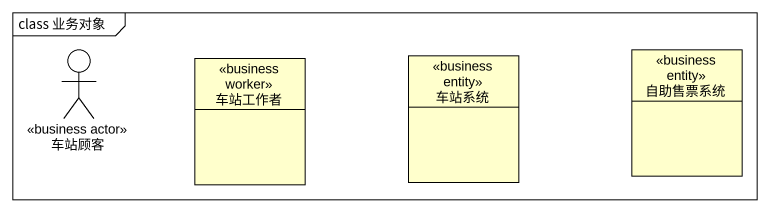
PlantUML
@startuml
mainframe class 业务对象
allowmixing
hide circle
hide empty members
actor 车站顾客 <<business actor>>
class 车站工作者 <<business worker>>
class 车站系统 <<business entity>>
class 自助售票系统 <<business entity>>
@enduml
